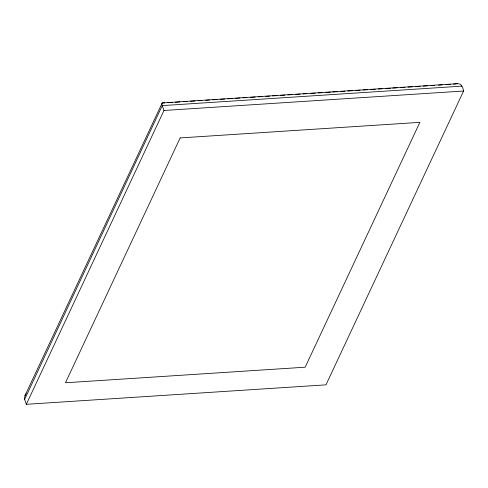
<?xml version="1.0" encoding="UTF-8"?>
<svg xmlns="http://www.w3.org/2000/svg" width="488" height="488" viewBox="0 0 488 488"><rect width="100%" height="100%" fill="white"/><g stroke="black" fill="none" stroke-linecap="round" stroke-linejoin="round"><path stroke-width="0.73" d="M161.943 103.267L162.077 105.103L163.956 110.489L26.321 404.314L325.966 384.843L463.6 91.018C462.978 87.852 461.544 83.155 457.415 83.686L162.211 102.931L24.961 395.689L24.461 398.879L26.321 404.314M24.607 399.428L162.242 105.609L461.886 86.138M24.961 395.689L26.193 393.645M457.415 83.686L453.559 84.156M164.749 102.925L162.406 102.858M167.78 102.73L172.325 102.431M175.351 102.236L179.895 101.943M183.683 101.693L187.484 101.449M190.521 101.248L195.084 100.955M198.128 100.754L201.928 100.51M205.735 100.26L209.535 100.016M212.579 99.814L217.142 99.522M220.179 99.32L224.742 99.027M227.786 98.826L232.349 98.533M235.393 98.332L239.956 98.039M242.994 97.838L246.8 97.594M250.6 97.344L255.163 97.051M258.207 96.85L262.007 96.606M265.808 96.356L269.614 96.112M272.652 95.91L277.214 95.617M280.258 95.416L284.821 95.123M287.865 94.922L292.428 94.629M295.466 94.428L300.029 94.135M303.072 93.934L306.873 93.69M310.679 93.44L315.242 93.147M318.28 92.946L322.086 92.702M325.886 92.452L330.449 92.159M332.731 92.006L337.293 91.713M340.337 91.512L344.9 91.219M347.938 91.018L352.501 90.725M355.545 90.524L360.107 90.231M363.145 90.03L367.708 89.737M370.752 89.536L375.315 89.243M378.359 89.042L382.159 88.798M385.959 88.548L390.522 88.255M392.803 88.108L397.366 87.809M400.41 87.614L404.973 87.315M408.017 87.114L412.58 86.821M415.617 86.62L420.18 86.327M423.224 86.126L427.787 85.833M430.831 85.632L434.631 85.388M438.419 85.144L442.201 84.894M445.989 84.65L450.534 84.357M163.956 110.489L463.6 91.018M180.157 137.927L65.459 382.775L305.177 367.202L419.875 122.348L180.157 137.927"/></g></svg>
